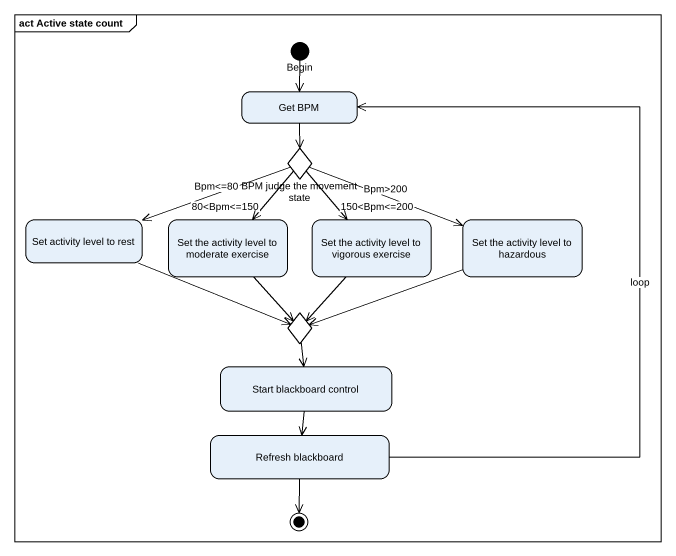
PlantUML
@startuml
mainframe act Active state count
hide empty description
state Begin <<start>>
state "Get BPM" as Get_BPM
state "BPM judge the movement state" as BPM_judge_the_movement_state <<choice>>
state "Set activity level to rest" as Set_activity_level_to_rest
state "Set the activity level to moderate exercise" as Set_the_activity_level_to
state "Set the activity level to vigorous exercise" as Set_the_activity_level_to_2
state "Set the activity level to hazardous" as Set_the_activity_level_to_3
state choice1 <<choice>>
state "Start blackboard control" as Start_blackboard_control
state "Refresh blackboard" as Refresh_blackboard
Begin --> Get_BPM
Get_BPM --> BPM_judge_the_movement_state
BPM_judge_the_movement_state -left-> Set_activity_level_to_rest : Bpm<=80
BPM_judge_the_movement_state --> Set_the_activity_level_to : 80<Bpm<=150
BPM_judge_the_movement_state --> Set_the_activity_level_to_2 : 150<Bpm<=200
BPM_judge_the_movement_state -right-> Set_the_activity_level_to_3 : Bpm>200
Set_activity_level_to_rest -right-> choice1
Set_the_activity_level_to --> choice1
Set_the_activity_level_to_2 --> choice1
Set_the_activity_level_to_3 -left-> choice1
choice1 --> Start_blackboard_control
Start_blackboard_control --> Refresh_blackboard
Refresh_blackboard -up-> Get_BPM : loop
Refresh_blackboard --> [*]
@enduml
